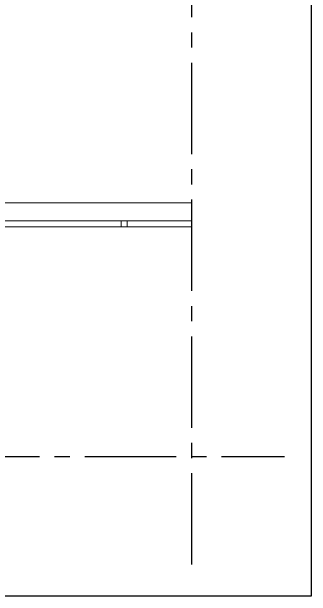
# Model space of a CAD drawing. Header units: inches. Extents: x -20583 to 399182, y -24453 to 525552.
# Drawn here: x 16145 to 18612, y 3 to 4810 of the extents above; entities that cross this region are included whole.
import ezdxf

# ---------------------------------------------------------------- set-up
doc = ezdxf.new("R2010")
doc.units = ezdxf.units.IN
doc.header["$LTSCALE"] = 1000
doc.header["$MEASUREMENT"] = 0
doc.linetypes.add('XREF-V2-GF_COLS$0$XREF-V-COLS-GF$0$CENTER2', pattern=[1.125, 0.75, -0.125, 0.125, -0.125])
doc.layers.add('8', color=8, linetype='Continuous')
doc.layers.add('A-GLAZ', color=134, linetype='Continuous', lineweight=18)

msp = doc.modelspace()

# ---------------------------------------------------------------- linework, layer by layer
at = {"layer": '8', "color": 1}
msp.add_lwpolyline([(-19.2, 14341.6), (18611.5, 14341.6), (18611.5, 2.5), (-19.2, 2.5)], close=True, dxfattribs=at)
at = {"layer": 'A-GLAZ'}
for p, q in [((14817.7, 3239.6, 0), (17627.6, 3239.6, 0)), ((14817.7, 3089.6, 0), (17627.7, 3089.6, 0)), ((14817.7, 3039.6, 0), (17627.7, 3039.6, 0))]:
    msp.add_line(p, q, dxfattribs=at)
at = {"layer": 'A-GLAZ', "elevation": 0}
msp.add_lwpolyline([(17045.7, 3039.6), (17095.7, 3039.6), (17095.7, 3089.6), (17045.7, 3089.6)], close=True, dxfattribs=at)
at = {"layer": 'Defpoints', "linetype": 'XREF-V2-GF_COLS$0$XREF-V-COLS-GF$0$CENTER2'}
for p, q in [((17627.7, 264.3, 0), (17627.6, 10722, 0)), ((997.9, 1151.2), (18391.3, 1151.2))]:
    msp.add_line(p, q, dxfattribs=at)

doc.saveas('drawing.dxf')
